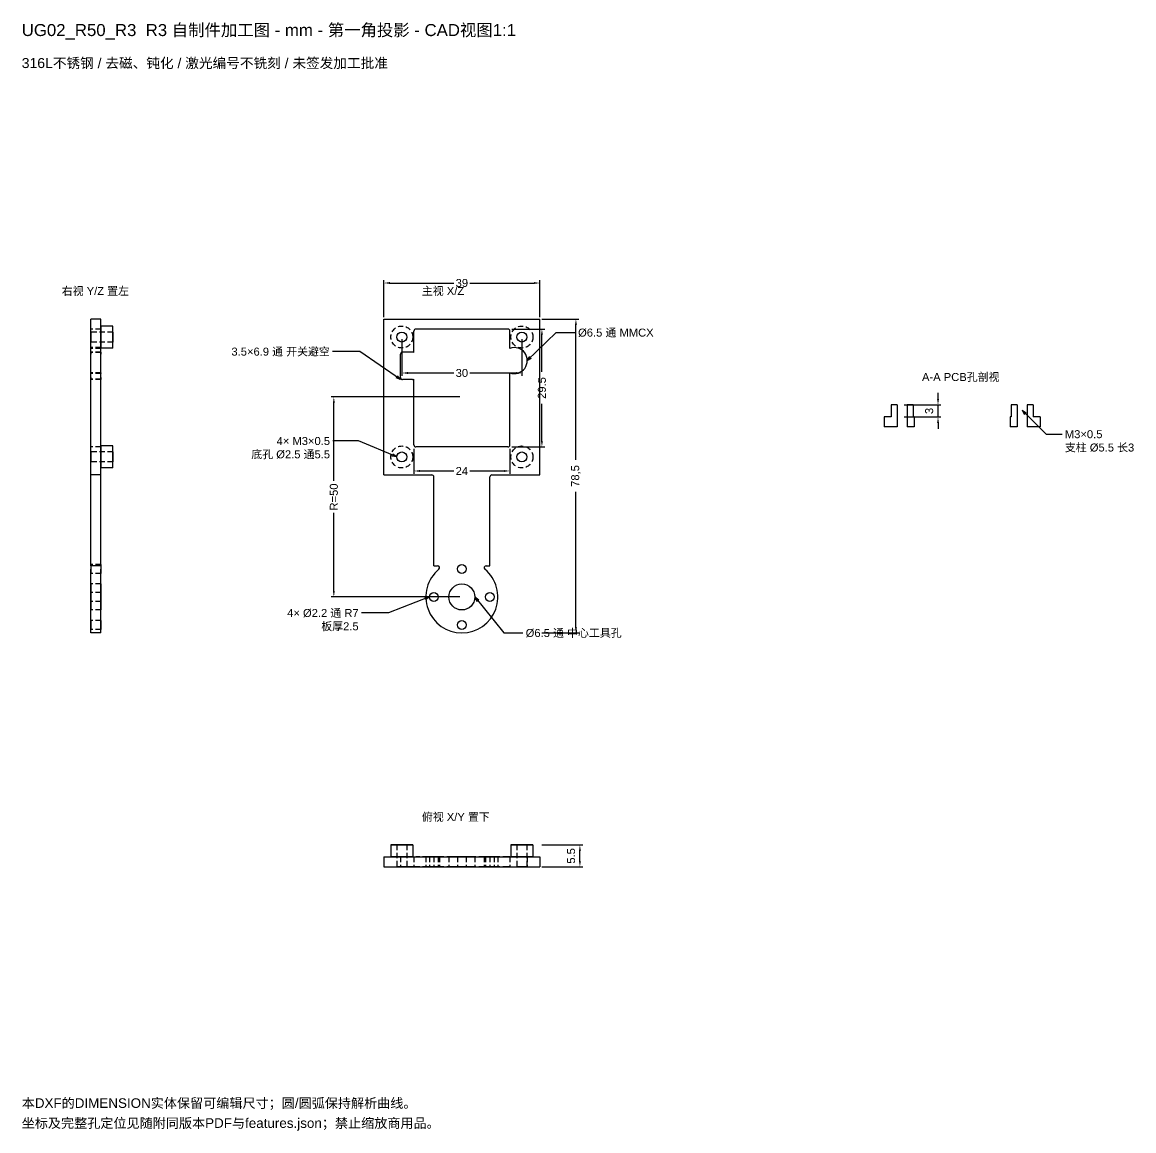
# Model space of a CAD drawing. Header units: millimetres. Extents: x 15 to 293, y 11 to 288.
import ezdxf

# ---------------------------------------------------------------- set-up
doc = ezdxf.new("R2010")
doc.units = ezdxf.units.MM
doc.linetypes.add('DASHED_SMALL', pattern=[2, 1.3, -0.7])
for name, color, linetype in [('ANNOTATIONS', 7, 'Continuous'), ('DIMENSIONS', 3, 'Continuous'), ('HIDDEN', 8, 'DASHED_SMALL'), ('VISIBLE', 7, 'Continuous')]:
    doc.layers.add(name, color=color, linetype=linetype)
doc.styles.add('ZZLAB_UNICODE', font='Arial Unicode.ttf')
doc.dimstyles.new('ZZLAB_MM', dxfattribs={"dimtxt": 2, "dimasz": 1.5, "dimexe": 0.7, "dimexo": 0.5, "dimgap": 0.5, "dimtad": 1, "dimdec": 5, "dimtxsty": 'ZZLAB_UNICODE', "dimcen": 2.5, "dimclrd": 3, "dimclre": 3, "dimclrt": 7, "dimazin": 3, "dimtfac": 1, "dimtmove": 0, "dimatfit": 3})

# ---------------------------------------------------------------- blocks, each defined once
blk = doc.blocks.new('_CLOSEDFILLED')
at = {"color": 0, "linetype": 'BYBLOCK'}
blk.add_solid([(-1, 0.16), (0, 0), (-1, -0.16)], dxfattribs=at)
blk = doc.blocks.new('*D1')
at = {"color": 3}
for p, q in [((105.5, 214.75), (105.5, 223.95)), ((107, 223.25), (123, 223.25)), ((127, 223.25), (143, 223.25)), ((144.5, 214.75), (144.5, 223.95))]:
    blk.add_line(p, q, dxfattribs=at)
at = {"layer": 'Defpoints'}
for p in [(105.5, 223.25), (105.5, 214.25), (144.5, 214.25)]:
    blk.add_point(p, dxfattribs=at)
at = {"layer": 'DIMENSIONS', "color": 3, "xscale": 1.5, "yscale": 1.5, "rotation": 180}
blk.add_blockref('_CLOSEDFILLED', (105.5, 223.25), dxfattribs=at)
at = {"layer": 'DIMENSIONS', "color": 3, "xscale": 1.5, "yscale": 1.5}
blk.add_blockref('_CLOSEDFILLED', (144.5, 223.25), dxfattribs=at)
at = {"layer": 'DIMENSIONS', "color": 7, "insert": (125, 223.25), "char_height": 2, "attachment_point": 5, "style": 'ZZLAB_UNICODE'}
blk.add_mtext('39', dxfattribs=at)
blk = doc.blocks.new('*D2')
at = {"color": 3}
for p, q in [((145, 214.25), (154.2, 214.25)), ((153.5, 179), (153.5, 212.75)), ((153.5, 137.25), (153.5, 171)), ((145, 135.75), (154.2, 135.75))]:
    blk.add_line(p, q, dxfattribs=at)
at = {"layer": 'Defpoints'}
for p in [(144.5, 214.25), (144.5, 135.75), (153.5, 135.75)]:
    blk.add_point(p, dxfattribs=at)
at = {"layer": 'DIMENSIONS', "color": 3, "xscale": 1.5, "yscale": 1.5}
for p, rotation in [((153.5, 214.25), 90), ((153.5, 135.75), 270)]:
    blk.add_blockref('_CLOSEDFILLED', p, dxfattribs=dict(at, rotation=rotation))
at = {"layer": 'DIMENSIONS', "color": 7, "insert": (153.5, 175), "char_height": 2, "attachment_point": 5, "rotation": 90, "style": 'ZZLAB_UNICODE'}
blk.add_mtext('78,5', dxfattribs=at)
blk = doc.blocks.new('*D3')
at = {"color": 3}
for p, q in [((110, 209.25), (110, 200.05)), ((140, 209.25), (140, 200.05)), ((111.5, 200.75), (123, 200.75)), ((127, 200.75), (138.5, 200.75))]:
    blk.add_line(p, q, dxfattribs=at)
at = {"layer": 'Defpoints'}
for p in [(110, 209.75), (140, 209.75), (110, 200.75)]:
    blk.add_point(p, dxfattribs=at)
at = {"layer": 'DIMENSIONS', "color": 3, "xscale": 1.5, "yscale": 1.5, "rotation": 180}
blk.add_blockref('_CLOSEDFILLED', (110, 200.75), dxfattribs=at)
at = {"layer": 'DIMENSIONS', "color": 3, "xscale": 1.5, "yscale": 1.5}
blk.add_blockref('_CLOSEDFILLED', (140, 200.75), dxfattribs=at)
at = {"layer": 'DIMENSIONS', "color": 7, "insert": (125, 200.75), "char_height": 2, "attachment_point": 5, "style": 'ZZLAB_UNICODE'}
blk.add_mtext('30', dxfattribs=at)
blk = doc.blocks.new('*D4')
at = {"color": 3}
for p, q in [((124.5, 194.75), (92.3, 194.75)), ((93, 173.75), (93, 193.25)), ((93, 146.25), (93, 165.75)), ((124.5, 144.75), (92.3, 144.75))]:
    blk.add_line(p, q, dxfattribs=at)
at = {"layer": 'Defpoints'}
for p in [(125, 194.75), (93, 144.75), (125, 144.75)]:
    blk.add_point(p, dxfattribs=at)
at = {"layer": 'DIMENSIONS', "color": 3, "xscale": 1.5, "yscale": 1.5}
for p, rotation in [((93, 194.75), 90), ((93, 144.75), 270)]:
    blk.add_blockref('_CLOSEDFILLED', p, dxfattribs=dict(at, rotation=rotation))
at = {"layer": 'DIMENSIONS', "color": 7, "insert": (93, 169.75), "char_height": 2, "attachment_point": 5, "rotation": 90, "style": 'ZZLAB_UNICODE'}
blk.add_mtext('R=50', dxfattribs=at)
blk = doc.blocks.new('*D6')
at = {"color": 3}
for p, q in [((113, 181.75), (113, 175.55)), ((137, 181.75), (137, 175.55)), ((114.5, 176.25), (123, 176.25)), ((127, 176.25), (135.5, 176.25))]:
    blk.add_line(p, q, dxfattribs=at)
at = {"layer": 'Defpoints'}
for p in [(113, 182.25), (137, 182.25), (113, 176.25)]:
    blk.add_point(p, dxfattribs=at)
at = {"layer": 'DIMENSIONS', "color": 3, "xscale": 1.5, "yscale": 1.5, "rotation": 180}
blk.add_blockref('_CLOSEDFILLED', (113, 176.25), dxfattribs=at)
at = {"layer": 'DIMENSIONS', "color": 3, "xscale": 1.5, "yscale": 1.5}
blk.add_blockref('_CLOSEDFILLED', (137, 176.25), dxfattribs=at)
at = {"layer": 'DIMENSIONS', "color": 7, "insert": (125, 176.25), "char_height": 2, "attachment_point": 5, "style": 'ZZLAB_UNICODE'}
blk.add_mtext('24', dxfattribs=at)
blk = doc.blocks.new('*D7')
at = {"color": 3}
for p, q in [((137.5, 211.75), (145.7, 211.75)), ((145, 201), (145, 210.25)), ((145, 183.75), (145, 193)), ((137.5, 182.25), (145.7, 182.25))]:
    blk.add_line(p, q, dxfattribs=at)
at = {"layer": 'Defpoints'}
for p in [(137, 211.75), (137, 182.25), (145, 182.25)]:
    blk.add_point(p, dxfattribs=at)
at = {"layer": 'DIMENSIONS', "color": 3, "xscale": 1.5, "yscale": 1.5}
for p, rotation in [((145, 211.75), 90), ((145, 182.25), 270)]:
    blk.add_blockref('_CLOSEDFILLED', p, dxfattribs=dict(at, rotation=rotation))
at = {"layer": 'DIMENSIONS', "color": 7, "insert": (145, 197), "char_height": 2, "attachment_point": 5, "rotation": 90, "style": 'ZZLAB_UNICODE'}
blk.add_mtext('29.5', dxfattribs=at)
blk = doc.blocks.new('*D8')
at = {"color": 3}
for p, q in [((244, 194.25), (244, 195.75)), ((235.5, 192.75), (244.7, 192.75)), ((244, 189.75), (244, 192.75)), ((235.5, 189.75), (244.7, 189.75)), ((244, 188.25), (244, 186.75))]:
    blk.add_line(p, q, dxfattribs=at)
at = {"layer": 'Defpoints'}
for p in [(235, 192.75), (235, 189.75), (244, 189.75)]:
    blk.add_point(p, dxfattribs=at)
at = {"layer": 'DIMENSIONS', "color": 3, "xscale": 1.5, "yscale": 1.5}
for p, rotation in [((244, 192.75), 270), ((244, 189.75), 90)]:
    blk.add_blockref('_CLOSEDFILLED', p, dxfattribs=dict(at, rotation=rotation))
at = {"layer": 'DIMENSIONS', "color": 7, "insert": (241.8, 191.25), "char_height": 2, "attachment_point": 5, "rotation": 90, "style": 'ZZLAB_UNICODE'}
blk.add_mtext('3', dxfattribs=at)

msp = doc.modelspace()

# ---------------------------------------------------------------- linework, layer by layer
at = {"layer": 'ANNOTATIONS'}
for p, q in [((141.35, 203.848507), (142.00127, 204.9001)), ((141.35, 203.848507), (142.419517, 204.469903)), ((109.7, 199.098507), (108.880337, 200.024872)), ((109.7, 199.098507), (108.540831, 199.530164)), ((265, 191.45), (266.06066, 190.813604)), ((265, 191.45), (265.636396, 190.38934)), ((108.75, 179.748507), (107.526923, 179.933122)), ((108.75, 179.748507), (107.757692, 180.486969)), ((116.9, 144.748507), (115.673306, 144.589694)), ((116.9, 144.748507), (115.892358, 144.03111)), ((128.25, 144.748507), (129.233895, 143.998873)), ((128.25, 144.748507), (128.765373, 143.624056))]:
    msp.add_line(p, q, dxfattribs=at)
for points in [[(141.35, 203.848507), (148.55, 210.848507), (153.35, 210.848507)], [(109.7, 199.098507), (99.5, 206.098507), (92.7, 206.098507)], [(265, 191.45), (271, 185.45), (275, 185.45)], [(108.75, 179.748507), (99.15, 183.748507), (92.75, 183.748507)], [(116.9, 144.748507), (106.7, 140.748507), (99.9, 140.748507)], [(128.25, 144.748507), (135.45, 135.748507), (140.25, 135.748507)]]:
    msp.add_lwpolyline(points, dxfattribs=at)
at = {"layer": 'HIDDEN'}
for p, q in [((34.75, 211.75), (32.25, 211.75)), ((32.25, 206.908186), (32.25, 211.25)), ((32.25, 205.9), (32.25, 211.25)), ((34.75, 206.908186), (34.75, 211.25)), ((34.75, 205.9), (34.75, 211.25)), ((37.75, 211), (32.25, 211)), ((37.75, 208.5), (32.25, 208.5)), ((34.75, 207.1), (32.25, 207.1)), ((34.75, 206.908186), (32.25, 206.908186)), ((34.75, 206), (32.25, 206)), ((34.75, 205.9), (32.25, 205.9)), ((32.25, 199.6), (32.25, 205.5)), ((34.75, 199.6), (34.75, 205.5)), ((34.75, 200.791814), (32.25, 200.791814)), ((32.25, 182.75), (32.25, 200.791814)), ((34.75, 200.6), (32.25, 200.6)), ((34.75, 182.75), (34.75, 200.791814)), ((34.75, 199.2), (32.25, 199.2)), ((32.25, 182.75), (32.25, 199.2)), ((34.75, 199.1), (32.25, 199.1)), ((34.75, 182.75), (34.75, 199.2)), ((34.75, 182.25), (32.25, 182.25)), ((37.75, 181), (32.25, 181)), ((37.75, 178.5), (32.25, 178.5)), ((34.75, 152.85), (32.25, 152.85)), ((34.75, 150.65), (32.25, 150.65)), ((34.75, 148), (32.25, 148)), ((34.75, 145.85), (32.25, 145.85)), ((34.75, 143.65), (32.25, 143.65)), ((34.75, 141.5), (32.25, 141.5)), ((34.75, 138.85), (32.25, 138.85)), ((34.75, 136.65), (32.25, 136.65)), ((108.75, 82.75), (108.75, 77.25)), ((111.25, 82.75), (111.25, 77.25)), ((138.75, 82.75), (138.75, 77.25)), ((141.25, 82.75), (141.25, 77.25)), ((105.5, 79.75), (117.5, 79.75)), ((109.7, 79.75), (109.7, 77.25)), ((112.7, 79.75), (110.2, 79.75)), ((113, 79.75), (113, 77.25)), ((136.5, 79.75), (113.5, 79.75)), ((116, 79.75), (116, 77.25)), ((116.9, 79.75), (116.9, 77.25)), ((118, 79.75), (118.920526, 79.75)), ((118, 79.75), (118, 77.25)), ((119.1, 79.75), (119.1, 77.25)), ((119.420526, 79.75), (119.420526, 77.25)), ((121.75, 79.75), (121.75, 77.25)), ((123.9, 79.75), (123.9, 77.25)), ((126.1, 79.75), (126.1, 77.25)), ((128.25, 79.75), (128.25, 77.25)), ((130.579474, 79.75), (130.579474, 77.25)), ((130.9, 79.75), (130.9, 77.25)), ((131.079474, 79.75), (132, 79.75)), ((132, 79.75), (132, 77.25)), ((132.5, 79.75), (144.5, 79.75)), ((133.1, 79.75), (133.1, 77.25)), ((134, 79.75), (134, 77.25)), ((137, 79.75), (137, 77.25)), ((141.35, 79.75), (141.35, 77.25)), ((105.5, 77.25), (117.5, 77.25)), ((112.7, 77.25), (110.2, 77.25)), ((136.5, 77.25), (113.5, 77.25)), ((118, 77.25), (118.920526, 77.25)), ((131.079474, 77.25), (132, 77.25)), ((132.5, 77.25), (144.5, 77.25))]:
    msp.add_line(p, q, dxfattribs=at)
for points in [[(32.25, 211.25), (32.25, 211.305982), (32.25, 211.36126), (32.25, 211.41514), (32.25, 211.466942), (32.25, 211.516016), (32.25, 211.561745), (32.25, 211.603553), (32.25, 211.640916), (32.25, 211.673362), (32.25, 211.700484), (32.25, 211.721942), (32.25, 211.737464), (32.25, 211.746856), (32.25, 211.75)], [(34.75, 212.5), (34.75, 212.431052), (34.75, 212.227664), (34.75, 211.900037), (34.75, 211.464597), (34.75, 210.94318), (34.75, 210.361933), (34.75, 209.75), (34.75, 209.138067), (34.75, 208.55682), (34.75, 208.035403), (34.75, 207.599963), (34.75, 207.272336), (34.75, 207.068948), (34.75, 207)], [(34.75, 211.25), (34.75, 211.305982), (34.75, 211.36126), (34.75, 211.41514), (34.75, 211.466942), (34.75, 211.516016), (34.75, 211.561745), (34.75, 211.603553), (34.75, 211.640916), (34.75, 211.673362), (34.75, 211.700484), (34.75, 211.721942), (34.75, 211.737464), (34.75, 211.746856), (34.75, 211.75)], [(32.25, 211), (32.25, 210.96866), (32.25, 210.876211), (32.25, 210.727289), (32.25, 210.529362), (32.25, 210.292355), (32.25, 210.028151), (32.25, 209.75), (32.25, 209.471849), (32.25, 209.207645), (32.25, 208.970638), (32.25, 208.772711), (32.25, 208.623789), (32.25, 208.53134), (32.25, 208.5)], [(37.75, 211), (37.75, 210.96866), (37.75, 210.876211), (37.75, 210.727289), (37.75, 210.529362), (37.75, 210.292355), (37.75, 210.028151), (37.75, 209.75), (37.75, 209.471849), (37.75, 209.207645), (37.75, 208.970638), (37.75, 208.772711), (37.75, 208.623789), (37.75, 208.53134), (37.75, 208.5)], [(32.25, 200.6), (32.25, 200.681484), (32.25, 200.921851), (32.25, 201.309048), (32.25, 201.823658), (32.25, 202.439878), (32.25, 203.126807), (32.25, 203.85), (32.25, 204.573193), (32.25, 205.260122), (32.25, 205.876342), (32.25, 206.390952), (32.25, 206.778149), (32.25, 207.018516), (32.25, 207.1)], [(32.25, 207.1), (32.25, 207.099012), (32.25, 207.096047), (32.25, 207.091108), (32.25, 207.084198), (32.25, 207.075321), (32.25, 207.064482), (32.25, 207.051687), (32.25, 207.036946), (32.25, 207.020266), (32.25, 207.001657), (32.25, 206.981132), (32.25, 206.958703), (32.25, 206.934382), (32.25, 206.908186)], [(32.25, 205.9), (32.25, 205.913362), (32.25, 205.925851), (32.25, 205.93744), (32.25, 205.948105), (32.25, 205.957824), (32.25, 205.966576), (32.25, 205.974342), (32.25, 205.981106), (32.25, 205.986853), (32.25, 205.991573), (32.25, 205.995254), (32.25, 205.997889), (32.25, 205.999472), (32.25, 206)], [(32.25, 206), (32.25, 205.996856), (32.25, 205.987464), (32.25, 205.971942), (32.25, 205.950484), (32.25, 205.923362), (32.25, 205.890916), (32.25, 205.853553), (32.25, 205.811745), (32.25, 205.766016), (32.25, 205.716942), (32.25, 205.66514), (32.25, 205.61126), (32.25, 205.555982), (32.25, 205.5)], [(34.75, 200.6), (34.75, 200.681484), (34.75, 200.921851), (34.75, 201.309048), (34.75, 201.823658), (34.75, 202.439878), (34.75, 203.126807), (34.75, 203.85), (34.75, 204.573193), (34.75, 205.260122), (34.75, 205.876342), (34.75, 206.390952), (34.75, 206.778149), (34.75, 207.018516), (34.75, 207.1)], [(34.75, 207.1), (34.75, 207.099012), (34.75, 207.096047), (34.75, 207.091108), (34.75, 207.084198), (34.75, 207.075321), (34.75, 207.064482), (34.75, 207.051687), (34.75, 207.036946), (34.75, 207.020266), (34.75, 207.001657), (34.75, 206.981132), (34.75, 206.958703), (34.75, 206.934382), (34.75, 206.908186)], [(34.75, 206), (34.75, 205.996856), (34.75, 205.987464), (34.75, 205.971942), (34.75, 205.950484), (34.75, 205.923362), (34.75, 205.890916), (34.75, 205.853553), (34.75, 205.811745), (34.75, 205.766016), (34.75, 205.716942), (34.75, 205.66514), (34.75, 205.61126), (34.75, 205.555982), (34.75, 205.5)], [(34.75, 205.9), (34.75, 205.913362), (34.75, 205.925851), (34.75, 205.93744), (34.75, 205.948105), (34.75, 205.957824), (34.75, 205.966576), (34.75, 205.974342), (34.75, 205.981106), (34.75, 205.986853), (34.75, 205.991573), (34.75, 205.995254), (34.75, 205.997889), (34.75, 205.999472), (34.75, 206)], [(32.25, 200.791814), (32.25, 200.765618), (32.25, 200.741297), (32.25, 200.718868), (32.25, 200.698343), (32.25, 200.679734), (32.25, 200.663054), (32.25, 200.648313), (32.25, 200.635518), (32.25, 200.624679), (32.25, 200.615802), (32.25, 200.608892), (32.25, 200.603953), (32.25, 200.600988), (32.25, 200.6)], [(34.75, 200.791814), (34.75, 200.765618), (34.75, 200.741297), (34.75, 200.718868), (34.75, 200.698343), (34.75, 200.679734), (34.75, 200.663054), (34.75, 200.648313), (34.75, 200.635518), (34.75, 200.624679), (34.75, 200.615802), (34.75, 200.608892), (34.75, 200.603953), (34.75, 200.600988), (34.75, 200.6)], [(32.25, 199.6), (32.25, 199.544018), (32.25, 199.48874), (32.25, 199.43486), (32.25, 199.383058), (32.25, 199.333984), (32.25, 199.288255), (32.25, 199.246447), (32.25, 199.209084), (32.25, 199.176638), (32.25, 199.149516), (32.25, 199.128058), (32.25, 199.112536), (32.25, 199.103144), (32.25, 199.1)], [(32.25, 199.1), (32.25, 199.100528), (32.25, 199.102111), (32.25, 199.104746), (32.25, 199.108427), (32.25, 199.113147), (32.25, 199.118894), (32.25, 199.125658), (32.25, 199.133424), (32.25, 199.142176), (32.25, 199.151895), (32.25, 199.16256), (32.25, 199.174149), (32.25, 199.186638), (32.25, 199.2)], [(34.75, 199.6), (34.75, 199.544018), (34.75, 199.48874), (34.75, 199.43486), (34.75, 199.383058), (34.75, 199.333984), (34.75, 199.288255), (34.75, 199.246447), (34.75, 199.209084), (34.75, 199.176638), (34.75, 199.149516), (34.75, 199.128058), (34.75, 199.112536), (34.75, 199.103144), (34.75, 199.1)], [(34.75, 199.1), (34.75, 199.100528), (34.75, 199.102111), (34.75, 199.104746), (34.75, 199.108427), (34.75, 199.113147), (34.75, 199.118894), (34.75, 199.125658), (34.75, 199.133424), (34.75, 199.142176), (34.75, 199.151895), (34.75, 199.16256), (34.75, 199.174149), (34.75, 199.186638), (34.75, 199.2)], [(32.25, 182.25), (32.25, 182.253144), (32.25, 182.262536), (32.25, 182.278058), (32.25, 182.299516), (32.25, 182.326638), (32.25, 182.359084), (32.25, 182.396447), (32.25, 182.438255), (32.25, 182.483984), (32.25, 182.533058), (32.25, 182.58486), (32.25, 182.63874), (32.25, 182.694018), (32.25, 182.75)], [(32.25, 181), (32.25, 180.96866), (32.25, 180.876211), (32.25, 180.727289), (32.25, 180.529362), (32.25, 180.292355), (32.25, 180.028151), (32.25, 179.75), (32.25, 179.471849), (32.25, 179.207645), (32.25, 178.970638), (32.25, 178.772711), (32.25, 178.623789), (32.25, 178.53134), (32.25, 178.5)], [(34.75, 182.25), (34.75, 182.253144), (34.75, 182.262536), (34.75, 182.278058), (34.75, 182.299516), (34.75, 182.326638), (34.75, 182.359084), (34.75, 182.396447), (34.75, 182.438255), (34.75, 182.483984), (34.75, 182.533058), (34.75, 182.58486), (34.75, 182.63874), (34.75, 182.694018), (34.75, 182.75)], [(34.75, 182.5), (34.75, 182.431052), (34.75, 182.227664), (34.75, 181.900037), (34.75, 181.464597), (34.75, 180.94318), (34.75, 180.361933), (34.75, 179.75), (34.75, 179.138067), (34.75, 178.55682), (34.75, 178.035403), (34.75, 177.599963), (34.75, 177.272336), (34.75, 177.068948), (34.75, 177)], [(37.75, 181), (37.75, 180.96866), (37.75, 180.876211), (37.75, 180.727289), (37.75, 180.529362), (37.75, 180.292355), (37.75, 180.028151), (37.75, 179.75), (37.75, 179.471849), (37.75, 179.207645), (37.75, 178.970638), (37.75, 178.772711), (37.75, 178.623789), (37.75, 178.53134), (37.75, 178.5)], [(32.25, 152.85), (32.25, 152.822421), (32.25, 152.741066), (32.25, 152.610015), (32.25, 152.435839), (32.25, 152.227272), (32.25, 151.994773), (32.25, 151.75), (32.25, 151.505227), (32.25, 151.272728), (32.25, 151.064161), (32.25, 150.889985), (32.25, 150.758934), (32.25, 150.677579), (32.25, 150.65)], [(34.75, 152.85), (34.75, 152.822421), (34.75, 152.741066), (34.75, 152.610015), (34.75, 152.435839), (34.75, 152.227272), (34.75, 151.994773), (34.75, 151.75), (34.75, 151.505227), (34.75, 151.272728), (34.75, 151.064161), (34.75, 150.889985), (34.75, 150.758934), (34.75, 150.677579), (34.75, 150.65)], [(32.25, 148), (32.25, 147.918516), (32.25, 147.678149), (32.25, 147.290952), (32.25, 146.776342), (32.25, 146.160122), (32.25, 145.473193), (32.25, 144.75), (32.25, 144.026807), (32.25, 143.339878), (32.25, 142.723658), (32.25, 142.209048), (32.25, 141.821851), (32.25, 141.581484), (32.25, 141.5)], [(34.75, 148), (34.75, 147.918516), (34.75, 147.678149), (34.75, 147.290952), (34.75, 146.776342), (34.75, 146.160122), (34.75, 145.473193), (34.75, 144.75), (34.75, 144.026807), (34.75, 143.339878), (34.75, 142.723658), (34.75, 142.209048), (34.75, 141.821851), (34.75, 141.581484), (34.75, 141.5)], [(32.25, 145.85), (32.25, 145.822421), (32.25, 145.741066), (32.25, 145.610015), (32.25, 145.435839), (32.25, 145.227272), (32.25, 144.994773), (32.25, 144.75), (32.25, 144.505227), (32.25, 144.272728), (32.25, 144.064161), (32.25, 143.889985), (32.25, 143.758934), (32.25, 143.677579), (32.25, 143.65)], [(34.75, 145.85), (34.75, 145.822421), (34.75, 145.741066), (34.75, 145.610015), (34.75, 145.435839), (34.75, 145.227272), (34.75, 144.994773), (34.75, 144.75), (34.75, 144.505227), (34.75, 144.272728), (34.75, 144.064161), (34.75, 143.889985), (34.75, 143.758934), (34.75, 143.677579), (34.75, 143.65)], [(32.25, 138.85), (32.25, 138.822421), (32.25, 138.741066), (32.25, 138.610015), (32.25, 138.435839), (32.25, 138.227272), (32.25, 137.994773), (32.25, 137.75), (32.25, 137.505227), (32.25, 137.272728), (32.25, 137.064161), (32.25, 136.889985), (32.25, 136.758934), (32.25, 136.677579), (32.25, 136.65)], [(34.75, 138.85), (34.75, 138.822421), (34.75, 138.741066), (34.75, 138.610015), (34.75, 138.435839), (34.75, 138.227272), (34.75, 137.994773), (34.75, 137.75), (34.75, 137.505227), (34.75, 137.272728), (34.75, 137.064161), (34.75, 136.889985), (34.75, 136.758934), (34.75, 136.677579), (34.75, 136.65)], [(107.25, 82.75), (107.318948, 82.75), (107.522336, 82.75), (107.849963, 82.75), (108.285403, 82.75), (108.80682, 82.75), (109.388067, 82.75), (110, 82.75), (110.611933, 82.75), (111.19318, 82.75), (111.714597, 82.75), (112.150037, 82.75), (112.477664, 82.75), (112.681052, 82.75), (112.75, 82.75)], [(110, 82.75), (109.860044, 82.75), (109.721849, 82.75), (109.587151, 82.75), (109.457645, 82.75), (109.33496, 82.75), (109.220638, 82.75), (109.116117, 82.75), (109.022711, 82.75), (108.941595, 82.75), (108.873789, 82.75), (108.820146, 82.75), (108.78134, 82.75), (108.75786, 82.75), (108.75, 82.75)], [(108.75, 82.75), (108.78134, 82.75), (108.873789, 82.75), (109.022711, 82.75), (109.220638, 82.75), (109.457645, 82.75), (109.721849, 82.75), (110, 82.75), (110.278151, 82.75), (110.542355, 82.75), (110.779362, 82.75), (110.977289, 82.75), (111.126211, 82.75), (111.21866, 82.75), (111.25, 82.75)], [(111.25, 82.75), (111.24214, 82.75), (111.21866, 82.75), (111.179854, 82.75), (111.126211, 82.75), (111.058405, 82.75), (110.977289, 82.75), (110.883883, 82.75), (110.779362, 82.75), (110.66504, 82.75), (110.542355, 82.75), (110.412849, 82.75), (110.278151, 82.75), (110.139956, 82.75), (110, 82.75)], [(137.25, 82.75), (137.318948, 82.75), (137.522336, 82.75), (137.849963, 82.75), (138.285403, 82.75), (138.80682, 82.75), (139.388067, 82.75), (140, 82.75), (140.611933, 82.75), (141.19318, 82.75), (141.714597, 82.75), (142.150037, 82.75), (142.477664, 82.75), (142.681052, 82.75), (142.75, 82.75)], [(140, 82.75), (139.860044, 82.75), (139.721849, 82.75), (139.587151, 82.75), (139.457645, 82.75), (139.33496, 82.75), (139.220638, 82.75), (139.116117, 82.75), (139.022711, 82.75), (138.941595, 82.75), (138.873789, 82.75), (138.820146, 82.75), (138.78134, 82.75), (138.75786, 82.75), (138.75, 82.75)], [(138.75, 82.75), (138.78134, 82.75), (138.873789, 82.75), (139.022711, 82.75), (139.220638, 82.75), (139.457645, 82.75), (139.721849, 82.75), (140, 82.75), (140.278151, 82.75), (140.542355, 82.75), (140.779362, 82.75), (140.977289, 82.75), (141.126211, 82.75), (141.21866, 82.75), (141.25, 82.75)], [(141.25, 82.75), (141.24214, 82.75), (141.21866, 82.75), (141.179854, 82.75), (141.126211, 82.75), (141.058405, 82.75), (140.977289, 82.75), (140.883883, 82.75), (140.779362, 82.75), (140.66504, 82.75), (140.542355, 82.75), (140.412849, 82.75), (140.278151, 82.75), (140.139956, 82.75), (140, 82.75)], [(110, 79.75), (109.692098, 79.75), (109.388067, 79.75), (109.091733, 79.75), (108.80682, 79.75), (108.536912, 79.75), (108.285403, 79.75), (108.055456, 79.75), (107.849963, 79.75), (107.671508, 79.75), (107.522336, 79.75), (107.404321, 79.75), (107.318948, 79.75), (107.267291, 79.75), (107.25, 79.75)], [(107.25, 79.75), (107.318948, 79.75), (107.522336, 79.75), (107.849963, 79.75), (108.285403, 79.75), (108.80682, 79.75), (109.388067, 79.75), (110, 79.75), (110.611933, 79.75), (111.19318, 79.75), (111.714597, 79.75), (112.150037, 79.75), (112.477664, 79.75), (112.681052, 79.75), (112.75, 79.75)], [(109.7, 79.75), (109.703144, 79.75), (109.712536, 79.75), (109.728058, 79.75), (109.749516, 79.75), (109.776638, 79.75), (109.809084, 79.75), (109.846447, 79.75), (109.888255, 79.75), (109.933984, 79.75), (109.983058, 79.75), (110.03486, 79.75), (110.08874, 79.75), (110.144018, 79.75), (110.2, 79.75)], [(112.75, 79.75), (112.732709, 79.75), (112.681052, 79.75), (112.595679, 79.75), (112.477664, 79.75), (112.328492, 79.75), (112.150037, 79.75), (111.944544, 79.75), (111.714597, 79.75), (111.463088, 79.75), (111.19318, 79.75), (110.908267, 79.75), (110.611933, 79.75), (110.307902, 79.75), (110, 79.75)], [(112.7, 79.75), (112.722974, 79.75), (112.7459, 79.75), (112.768728, 79.75), (112.791412, 79.75), (112.813902, 79.75), (112.836152, 79.75), (112.858114, 79.75), (112.879742, 79.75), (112.90099, 79.75), (112.921814, 79.75), (112.94217, 79.75), (112.962014, 79.75), (112.981304, 79.75), (113, 79.75)], [(113, 79.75), (113.003144, 79.75), (113.012536, 79.75), (113.028058, 79.75), (113.049516, 79.75), (113.076638, 79.75), (113.109084, 79.75), (113.146447, 79.75), (113.188255, 79.75), (113.233984, 79.75), (113.283058, 79.75), (113.33486, 79.75), (113.38874, 79.75), (113.444018, 79.75), (113.5, 79.75)], [(119.240499, 79.75), (118.819148, 79.75), (118.42201, 79.75), (118.050638, 79.75), (117.706489, 79.75), (117.39091, 79.75), (117.105138, 79.75), (116.850291, 79.75), (116.627369, 79.75), (116.437243, 79.75), (116.280661, 79.75), (116.158233, 79.75), (116.070441, 79.75), (116.017627, 79.75), (116, 79.75)], [(116, 79.75), (116.225649, 79.75), (116.89128, 79.75), (117.963517, 79.75), (119.388592, 79.75), (121.095046, 79.75), (122.997312, 79.75), (125, 79.75), (127.002688, 79.75), (128.904954, 79.75), (130.611408, 79.75), (132.036483, 79.75), (133.10872, 79.75), (133.774351, 79.75), (134, 79.75)], [(118, 79.75), (117.876839, 79.75), (117.755227, 79.75), (117.636693, 79.75), (117.522728, 79.75), (117.414765, 79.75), (117.314161, 79.75), (117.222183, 79.75), (117.139985, 79.75), (117.068603, 79.75), (117.008934, 79.75), (116.961728, 79.75), (116.927579, 79.75), (116.906917, 79.75), (116.9, 79.75)], [(116.9, 79.75), (116.927579, 79.75), (117.008934, 79.75), (117.139985, 79.75), (117.314161, 79.75), (117.522728, 79.75), (117.755227, 79.75), (118, 79.75), (118.244773, 79.75), (118.477272, 79.75), (118.685839, 79.75), (118.860015, 79.75), (118.991066, 79.75), (119.072421, 79.75), (119.1, 79.75)], [(118, 79.75), (117.996856, 79.75), (117.987464, 79.75), (117.971942, 79.75), (117.950484, 79.75), (117.923362, 79.75), (117.890916, 79.75), (117.853553, 79.75), (117.811745, 79.75), (117.766016, 79.75), (117.716942, 79.75), (117.66514, 79.75), (117.61126, 79.75), (117.555982, 79.75), (117.5, 79.75)], [(119.1, 79.75), (119.093083, 79.75), (119.072421, 79.75), (119.038272, 79.75), (118.991066, 79.75), (118.931397, 79.75), (118.860015, 79.75), (118.777817, 79.75), (118.685839, 79.75), (118.585235, 79.75), (118.477272, 79.75), (118.363307, 79.75), (118.244773, 79.75), (118.123161, 79.75), (118, 79.75)], [(118.920526, 79.75), (118.976509, 79.75), (119.031787, 79.75), (119.085666, 79.75), (119.137468, 79.75), (119.186542, 79.75), (119.232271, 79.75), (119.27408, 79.75), (119.311442, 79.75), (119.343888, 79.75), (119.371011, 79.75), (119.392468, 79.75), (119.40799, 79.75), (119.417382, 79.75), (119.420526, 79.75)], [(119.420526, 79.75), (119.419547, 79.75), (119.416613, 79.75), (119.411736, 79.75), (119.404934, 79.75), (119.396235, 79.75), (119.385673, 79.75), (119.373288, 79.75), (119.35913, 79.75), (119.343254, 79.75), (119.325721, 79.75), (119.306602, 79.75), (119.28597, 79.75), (119.263907, 79.75), (119.240499, 79.75)], [(125, 79.75), (124.636115, 79.75), (124.276807, 79.75), (123.926593, 79.75), (123.589878, 79.75), (123.270896, 79.75), (122.973658, 79.75), (122.701903, 79.75), (122.459048, 79.75), (122.248146, 79.75), (122.071851, 79.75), (121.932379, 79.75), (121.831484, 79.75), (121.770435, 79.75), (121.75, 79.75)], [(121.75, 79.75), (121.831484, 79.75), (122.071851, 79.75), (122.459048, 79.75), (122.973658, 79.75), (123.589878, 79.75), (124.276807, 79.75), (125, 79.75), (125.723193, 79.75), (126.410122, 79.75), (127.026342, 79.75), (127.540952, 79.75), (127.928149, 79.75), (128.168516, 79.75), (128.25, 79.75)], [(125, 79.75), (124.876839, 79.75), (124.755227, 79.75), (124.636693, 79.75), (124.522728, 79.75), (124.414765, 79.75), (124.314161, 79.75), (124.222183, 79.75), (124.139985, 79.75), (124.068603, 79.75), (124.008934, 79.75), (123.961728, 79.75), (123.927579, 79.75), (123.906917, 79.75), (123.9, 79.75)], [(123.9, 79.75), (123.927579, 79.75), (124.008934, 79.75), (124.139985, 79.75), (124.314161, 79.75), (124.522728, 79.75), (124.755227, 79.75), (125, 79.75), (125.244773, 79.75), (125.477272, 79.75), (125.685839, 79.75), (125.860015, 79.75), (125.991066, 79.75), (126.072421, 79.75), (126.1, 79.75)], [(126.1, 79.75), (126.093083, 79.75), (126.072421, 79.75), (126.038272, 79.75), (125.991066, 79.75), (125.931397, 79.75), (125.860015, 79.75), (125.777817, 79.75), (125.685839, 79.75), (125.585235, 79.75), (125.477272, 79.75), (125.363307, 79.75), (125.244773, 79.75), (125.123161, 79.75), (125, 79.75)], [(128.25, 79.75), (128.229565, 79.75), (128.168516, 79.75), (128.067621, 79.75), (127.928149, 79.75), (127.751854, 79.75), (127.540952, 79.75), (127.298097, 79.75), (127.026342, 79.75), (126.729104, 79.75), (126.410122, 79.75), (126.073407, 79.75), (125.723193, 79.75), (125.363885, 79.75), (125, 79.75)], [(131.079474, 79.75), (131.023491, 79.75), (130.968213, 79.75), (130.914334, 79.75), (130.862532, 79.75), (130.813458, 79.75), (130.767729, 79.75), (130.72592, 79.75), (130.688558, 79.75), (130.656112, 79.75), (130.628989, 79.75), (130.607532, 79.75), (130.59201, 79.75), (130.582618, 79.75), (130.579474, 79.75)], [(130.579474, 79.75), (130.580453, 79.75), (130.583387, 79.75), (130.588264, 79.75), (130.595066, 79.75), (130.603765, 79.75), (130.614327, 79.75), (130.626712, 79.75), (130.64087, 79.75), (130.656746, 79.75), (130.674279, 79.75), (130.693398, 79.75), (130.71403, 79.75), (130.736093, 79.75), (130.759501, 79.75)], [(134, 79.75), (133.982373, 79.75), (133.929559, 79.75), (133.841767, 79.75), (133.719339, 79.75), (133.562757, 79.75), (133.372631, 79.75), (133.149709, 79.75), (132.894862, 79.75), (132.60909, 79.75), (132.293511, 79.75), (131.949362, 79.75), (131.57799, 79.75), (131.180852, 79.75), (130.759501, 79.75)], [(132, 79.75), (131.876839, 79.75), (131.755227, 79.75), (131.636693, 79.75), (131.522728, 79.75), (131.414765, 79.75), (131.314161, 79.75), (131.222183, 79.75), (131.139985, 79.75), (131.068603, 79.75), (131.008934, 79.75), (130.961728, 79.75), (130.927579, 79.75), (130.906917, 79.75), (130.9, 79.75)], [(130.9, 79.75), (130.927579, 79.75), (131.008934, 79.75), (131.139985, 79.75), (131.314161, 79.75), (131.522728, 79.75), (131.755227, 79.75), (132, 79.75), (132.244773, 79.75), (132.477272, 79.75), (132.685839, 79.75), (132.860015, 79.75), (132.991066, 79.75), (133.072421, 79.75), (133.1, 79.75)], [(132, 79.75), (132.003144, 79.75), (132.012536, 79.75), (132.028058, 79.75), (132.049516, 79.75), (132.076638, 79.75), (132.109084, 79.75), (132.146447, 79.75), (132.188255, 79.75), (132.233984, 79.75), (132.283058, 79.75), (132.33486, 79.75), (132.38874, 79.75), (132.444018, 79.75), (132.5, 79.75)], [(133.1, 79.75), (133.093083, 79.75), (133.072421, 79.75), (133.038272, 79.75), (132.991066, 79.75), (132.931397, 79.75), (132.860015, 79.75), (132.777817, 79.75), (132.685839, 79.75), (132.585235, 79.75), (132.477272, 79.75), (132.363307, 79.75), (132.244773, 79.75), (132.123161, 79.75), (132, 79.75)], [(137, 79.75), (136.996856, 79.75), (136.987464, 79.75), (136.971942, 79.75), (136.950484, 79.75), (136.923362, 79.75), (136.890916, 79.75), (136.853553, 79.75), (136.811745, 79.75), (136.766016, 79.75), (136.716942, 79.75), (136.66514, 79.75), (136.61126, 79.75), (136.555982, 79.75), (136.5, 79.75)], [(137, 79.75), (137.427532, 79.75), (137.867641, 79.75), (138.312096, 79.75), (138.752584, 79.75), (139.180867, 79.75), (139.588935, 79.75), (139.969158, 79.75), (140.314422, 79.75), (140.618273, 79.75), (140.875026, 79.75), (141.07988, 79.75), (141.229004, 79.75), (141.319609, 79.75), (141.35, 79.75)], [(140, 79.75), (139.692098, 79.75), (139.388067, 79.75), (139.091733, 79.75), (138.80682, 79.75), (138.536912, 79.75), (138.285403, 79.75), (138.055456, 79.75), (137.849963, 79.75), (137.671508, 79.75), (137.522336, 79.75), (137.404321, 79.75), (137.318948, 79.75), (137.267291, 79.75), (137.25, 79.75)], [(137.25, 79.75), (137.318948, 79.75), (137.522336, 79.75), (137.849963, 79.75), (138.285403, 79.75), (138.80682, 79.75), (139.388067, 79.75), (140, 79.75), (140.611933, 79.75), (141.19318, 79.75), (141.714597, 79.75), (142.150037, 79.75), (142.477664, 79.75), (142.681052, 79.75), (142.75, 79.75)], [(142.75, 79.75), (142.732709, 79.75), (142.681052, 79.75), (142.595679, 79.75), (142.477664, 79.75), (142.328492, 79.75), (142.150037, 79.75), (141.944544, 79.75), (141.714597, 79.75), (141.463088, 79.75), (141.19318, 79.75), (140.908267, 79.75), (140.611933, 79.75), (140.307902, 79.75), (140, 79.75)], [(110, 77.25), (109.860044, 77.25), (109.721849, 77.25), (109.587151, 77.25), (109.457645, 77.25), (109.33496, 77.25), (109.220638, 77.25), (109.116117, 77.25), (109.022711, 77.25), (108.941595, 77.25), (108.873789, 77.25), (108.820146, 77.25), (108.78134, 77.25), (108.75786, 77.25), (108.75, 77.25)], [(108.75, 77.25), (108.78134, 77.25), (108.873789, 77.25), (109.022711, 77.25), (109.220638, 77.25), (109.457645, 77.25), (109.721849, 77.25), (110, 77.25), (110.278151, 77.25), (110.542355, 77.25), (110.779362, 77.25), (110.977289, 77.25), (111.126211, 77.25), (111.21866, 77.25), (111.25, 77.25)], [(110.2, 77.25), (110.144018, 77.25), (110.08874, 77.25), (110.03486, 77.25), (109.983058, 77.25), (109.933984, 77.25), (109.888255, 77.25), (109.846447, 77.25), (109.809084, 77.25), (109.776638, 77.25), (109.749516, 77.25), (109.728058, 77.25), (109.712536, 77.25), (109.703144, 77.25), (109.7, 77.25)], [(111.25, 77.25), (111.24214, 77.25), (111.21866, 77.25), (111.179854, 77.25), (111.126211, 77.25), (111.058405, 77.25), (110.977289, 77.25), (110.883883, 77.25), (110.779362, 77.25), (110.66504, 77.25), (110.542355, 77.25), (110.412849, 77.25), (110.278151, 77.25), (110.139956, 77.25), (110, 77.25)], [(113, 77.25), (112.981304, 77.25), (112.962014, 77.25), (112.94217, 77.25), (112.921814, 77.25), (112.90099, 77.25), (112.879742, 77.25), (112.858114, 77.25), (112.836152, 77.25), (112.813902, 77.25), (112.791412, 77.25), (112.768728, 77.25), (112.7459, 77.25), (112.722974, 77.25), (112.7, 77.25)], [(113.5, 77.25), (113.444018, 77.25), (113.38874, 77.25), (113.33486, 77.25), (113.283058, 77.25), (113.233984, 77.25), (113.188255, 77.25), (113.146447, 77.25), (113.109084, 77.25), (113.076638, 77.25), (113.049516, 77.25), (113.028058, 77.25), (113.012536, 77.25), (113.003144, 77.25), (113, 77.25)], [(119.240499, 77.25), (118.819148, 77.25), (118.42201, 77.25), (118.050638, 77.25), (117.706489, 77.25), (117.39091, 77.25), (117.105138, 77.25), (116.850291, 77.25), (116.627369, 77.25), (116.437243, 77.25), (116.280661, 77.25), (116.158233, 77.25), (116.070441, 77.25), (116.017627, 77.25), (116, 77.25)], [(116, 77.25), (116.225649, 77.25), (116.89128, 77.25), (117.963517, 77.25), (119.388592, 77.25), (121.095046, 77.25), (122.997312, 77.25), (125, 77.25), (127.002688, 77.25), (128.904954, 77.25), (130.611408, 77.25), (132.036483, 77.25), (133.10872, 77.25), (133.774351, 77.25), (134, 77.25)], [(118, 77.25), (117.876839, 77.25), (117.755227, 77.25), (117.636693, 77.25), (117.522728, 77.25), (117.414765, 77.25), (117.314161, 77.25), (117.222183, 77.25), (117.139985, 77.25), (117.068603, 77.25), (117.008934, 77.25), (116.961728, 77.25), (116.927579, 77.25), (116.906917, 77.25), (116.9, 77.25)], [(116.9, 77.25), (116.927579, 77.25), (117.008934, 77.25), (117.139985, 77.25), (117.314161, 77.25), (117.522728, 77.25), (117.755227, 77.25), (118, 77.25), (118.244773, 77.25), (118.477272, 77.25), (118.685839, 77.25), (118.860015, 77.25), (118.991066, 77.25), (119.072421, 77.25), (119.1, 77.25)], [(118, 77.25), (117.996856, 77.25), (117.987464, 77.25), (117.971942, 77.25), (117.950484, 77.25), (117.923362, 77.25), (117.890916, 77.25), (117.853553, 77.25), (117.811745, 77.25), (117.766016, 77.25), (117.716942, 77.25), (117.66514, 77.25), (117.61126, 77.25), (117.555982, 77.25), (117.5, 77.25)], [(119.1, 77.25), (119.093083, 77.25), (119.072421, 77.25), (119.038272, 77.25), (118.991066, 77.25), (118.931397, 77.25), (118.860015, 77.25), (118.777817, 77.25), (118.685839, 77.25), (118.585235, 77.25), (118.477272, 77.25), (118.363307, 77.25), (118.244773, 77.25), (118.123161, 77.25), (118, 77.25)], [(118.920526, 77.25), (118.976509, 77.25), (119.031787, 77.25), (119.085666, 77.25), (119.137468, 77.25), (119.186542, 77.25), (119.232271, 77.25), (119.27408, 77.25), (119.311442, 77.25), (119.343888, 77.25), (119.371011, 77.25), (119.392468, 77.25), (119.40799, 77.25), (119.417382, 77.25), (119.420526, 77.25)], [(119.420526, 77.25), (119.419547, 77.25), (119.416613, 77.25), (119.411736, 77.25), (119.404934, 77.25), (119.396235, 77.25), (119.385673, 77.25), (119.373288, 77.25), (119.35913, 77.25), (119.343254, 77.25), (119.325721, 77.25), (119.306602, 77.25), (119.28597, 77.25), (119.263907, 77.25), (119.240499, 77.25)], [(125, 77.25), (124.636115, 77.25), (124.276807, 77.25), (123.926593, 77.25), (123.589878, 77.25), (123.270896, 77.25), (122.973658, 77.25), (122.701903, 77.25), (122.459048, 77.25), (122.248146, 77.25), (122.071851, 77.25), (121.932379, 77.25), (121.831484, 77.25), (121.770435, 77.25), (121.75, 77.25)], [(121.75, 77.25), (121.831484, 77.25), (122.071851, 77.25), (122.459048, 77.25), (122.973658, 77.25), (123.589878, 77.25), (124.276807, 77.25), (125, 77.25), (125.723193, 77.25), (126.410122, 77.25), (127.026342, 77.25), (127.540952, 77.25), (127.928149, 77.25), (128.168516, 77.25), (128.25, 77.25)], [(125, 77.25), (124.876839, 77.25), (124.755227, 77.25), (124.636693, 77.25), (124.522728, 77.25), (124.414765, 77.25), (124.314161, 77.25), (124.222183, 77.25), (124.139985, 77.25), (124.068603, 77.25), (124.008934, 77.25), (123.961728, 77.25), (123.927579, 77.25), (123.906917, 77.25), (123.9, 77.25)], [(123.9, 77.25), (123.927579, 77.25), (124.008934, 77.25), (124.139985, 77.25), (124.314161, 77.25), (124.522728, 77.25), (124.755227, 77.25), (125, 77.25), (125.244773, 77.25), (125.477272, 77.25), (125.685839, 77.25), (125.860015, 77.25), (125.991066, 77.25), (126.072421, 77.25), (126.1, 77.25)], [(126.1, 77.25), (126.093083, 77.25), (126.072421, 77.25), (126.038272, 77.25), (125.991066, 77.25), (125.931397, 77.25), (125.860015, 77.25), (125.777817, 77.25), (125.685839, 77.25), (125.585235, 77.25), (125.477272, 77.25), (125.363307, 77.25), (125.244773, 77.25), (125.123161, 77.25), (125, 77.25)], [(128.25, 77.25), (128.229565, 77.25), (128.168516, 77.25), (128.067621, 77.25), (127.928149, 77.25), (127.751854, 77.25), (127.540952, 77.25), (127.298097, 77.25), (127.026342, 77.25), (126.729104, 77.25), (126.410122, 77.25), (126.073407, 77.25), (125.723193, 77.25), (125.363885, 77.25), (125, 77.25)], [(131.079474, 77.25), (131.023491, 77.25), (130.968213, 77.25), (130.914334, 77.25), (130.862532, 77.25), (130.813458, 77.25), (130.767729, 77.25), (130.72592, 77.25), (130.688558, 77.25), (130.656112, 77.25), (130.628989, 77.25), (130.607532, 77.25), (130.59201, 77.25), (130.582618, 77.25), (130.579474, 77.25)], [(130.579474, 77.25), (130.580453, 77.25), (130.583387, 77.25), (130.588264, 77.25), (130.595066, 77.25), (130.603765, 77.25), (130.614327, 77.25), (130.626712, 77.25), (130.64087, 77.25), (130.656746, 77.25), (130.674279, 77.25), (130.693398, 77.25), (130.71403, 77.25), (130.736093, 77.25), (130.759501, 77.25)], [(134, 77.25), (133.982373, 77.25), (133.929559, 77.25), (133.841767, 77.25), (133.719339, 77.25), (133.562757, 77.25), (133.372631, 77.25), (133.149709, 77.25), (132.894862, 77.25), (132.60909, 77.25), (132.293511, 77.25), (131.949362, 77.25), (131.57799, 77.25), (131.180852, 77.25), (130.759501, 77.25)], [(132, 77.25), (131.876839, 77.25), (131.755227, 77.25), (131.636693, 77.25), (131.522728, 77.25), (131.414765, 77.25), (131.314161, 77.25), (131.222183, 77.25), (131.139985, 77.25), (131.068603, 77.25), (131.008934, 77.25), (130.961728, 77.25), (130.927579, 77.25), (130.906917, 77.25), (130.9, 77.25)], [(130.9, 77.25), (130.927579, 77.25), (131.008934, 77.25), (131.139985, 77.25), (131.314161, 77.25), (131.522728, 77.25), (131.755227, 77.25), (132, 77.25), (132.244773, 77.25), (132.477272, 77.25), (132.685839, 77.25), (132.860015, 77.25), (132.991066, 77.25), (133.072421, 77.25), (133.1, 77.25)], [(132, 77.25), (132.003144, 77.25), (132.012536, 77.25), (132.028058, 77.25), (132.049516, 77.25), (132.076638, 77.25), (132.109084, 77.25), (132.146447, 77.25), (132.188255, 77.25), (132.233984, 77.25), (132.283058, 77.25), (132.33486, 77.25), (132.38874, 77.25), (132.444018, 77.25), (132.5, 77.25)], [(133.1, 77.25), (133.093083, 77.25), (133.072421, 77.25), (133.038272, 77.25), (132.991066, 77.25), (132.931397, 77.25), (132.860015, 77.25), (132.777817, 77.25), (132.685839, 77.25), (132.585235, 77.25), (132.477272, 77.25), (132.363307, 77.25), (132.244773, 77.25), (132.123161, 77.25), (132, 77.25)], [(137, 77.25), (136.996856, 77.25), (136.987464, 77.25), (136.971942, 77.25), (136.950484, 77.25), (136.923362, 77.25), (136.890916, 77.25), (136.853553, 77.25), (136.811745, 77.25), (136.766016, 77.25), (136.716942, 77.25), (136.66514, 77.25), (136.61126, 77.25), (136.555982, 77.25), (136.5, 77.25)], [(137, 77.25), (137.427532, 77.25), (137.867641, 77.25), (138.312096, 77.25), (138.752584, 77.25), (139.180867, 77.25), (139.588935, 77.25), (139.969158, 77.25), (140.314422, 77.25), (140.618273, 77.25), (140.875026, 77.25), (141.07988, 77.25), (141.229004, 77.25), (141.319609, 77.25), (141.35, 77.25)], [(140, 77.25), (139.860044, 77.25), (139.721849, 77.25), (139.587151, 77.25), (139.457645, 77.25), (139.33496, 77.25), (139.220638, 77.25), (139.116117, 77.25), (139.022711, 77.25), (138.941595, 77.25), (138.873789, 77.25), (138.820146, 77.25), (138.78134, 77.25), (138.75786, 77.25), (138.75, 77.25)], [(138.75, 77.25), (138.78134, 77.25), (138.873789, 77.25), (139.022711, 77.25), (139.220638, 77.25), (139.457645, 77.25), (139.721849, 77.25), (140, 77.25), (140.278151, 77.25), (140.542355, 77.25), (140.779362, 77.25), (140.977289, 77.25), (141.126211, 77.25), (141.21866, 77.25), (141.25, 77.25)], [(141.25, 77.25), (141.24214, 77.25), (141.21866, 77.25), (141.179854, 77.25), (141.126211, 77.25), (141.058405, 77.25), (140.977289, 77.25), (140.883883, 77.25), (140.779362, 77.25), (140.66504, 77.25), (140.542355, 77.25), (140.412849, 77.25), (140.278151, 77.25), (140.139956, 77.25), (140, 77.25)]]:
    msp.add_lwpolyline(points, dxfattribs=at)
for centre in [(110, 209.748507), (140, 209.748507), (110, 179.748507), (140, 179.748507)]:
    msp.add_circle(centre, 2.75, dxfattribs=at)
at = {"layer": 'VISIBLE'}
for p, q in [((34.75, 214.25), (32.25, 214.25)), ((32.25, 175.25), (32.25, 214.25)), ((34.75, 175.25), (34.75, 214.25)), ((105.5, 175.248507), (105.5, 214.248507)), ((105.5, 214.248507), (144.5, 214.248507)), ((144.5, 175.248507), (144.5, 214.248507)), ((37.75, 212.5), (34.75, 212.5)), ((113, 205.898507), (113, 211.248507)), ((136.5, 211.748507), (113.5, 211.748507)), ((137, 206.906693), (137, 211.248507)), ((37.75, 207), (34.75, 207)), ((112.7, 205.998507), (110.2, 205.998507)), ((109.7, 199.598507), (109.7, 205.498507)), ((137, 182.748507), (137, 200.790321)), ((112.7, 199.098507), (110.2, 199.098507)), ((113, 182.748507), (113, 199.198507)), ((232.25, 192.75), (232.25, 189.75)), ((233.75, 192.75), (232.25, 192.75)), ((233.75, 192.75), (233.75, 187.25)), ((236.25, 192.75), (236.25, 187.25)), ((237.75, 192.75), (236.25, 192.75)), ((237.75, 192.75), (237.75, 189.75)), ((262.25, 192.75), (262.25, 189.75)), ((263.75, 192.75), (262.25, 192.75)), ((263.75, 192.75), (263.75, 187.25)), ((266.25, 192.75), (266.25, 187.25)), ((267.75, 192.75), (266.25, 192.75)), ((267.75, 192.75), (267.75, 189.75)), ((232.25, 189.75), (230.5, 189.75)), ((230.5, 189.75), (230.5, 187.25)), ((238, 189.75), (237.75, 189.75)), ((238, 189.75), (238, 187.25)), ((262.25, 189.75), (262, 189.75)), ((262, 189.75), (262, 187.25)), ((269.5, 189.75), (267.75, 189.75)), ((269.5, 189.75), (269.5, 187.25)), ((233.75, 187.25), (230.5, 187.25)), ((238, 187.25), (236.25, 187.25)), ((263.75, 187.25), (262, 187.25)), ((269.5, 187.25), (266.25, 187.25)), ((37.75, 182.5), (34.75, 182.5)), ((136.5, 182.248507), (113.5, 182.248507)), ((34.75, 175.25), (32.25, 175.25)), ((37.75, 177), (34.75, 177)), ((105.5, 175.248507), (117.5, 175.248507)), ((132.5, 175.248507), (144.5, 175.248507)), ((32.25, 152.55), (32.25, 174.75)), ((34.75, 152.55), (34.75, 174.75)), ((118, 152.548507), (118, 174.748507)), ((132, 152.548507), (132, 174.748507)), ((34.75, 152.55), (32.25, 152.55)), ((118, 152.548507), (118.920526, 152.548507)), ((131.079474, 152.548507), (132, 152.548507)), ((34.75, 135.75), (32.25, 135.75)), ((107.25, 82.75), (107.25, 79.75)), ((112.75, 82.75), (112.75, 79.75)), ((137.25, 82.75), (137.25, 79.75)), ((142.75, 82.75), (142.75, 79.75)), ((105.5, 79.75), (144.5, 79.75)), ((105.5, 79.75), (105.5, 77.25)), ((144.5, 79.75), (144.5, 77.25)), ((105.5, 77.25), (144.5, 77.25))]:
    msp.add_line(p, q, dxfattribs=at)
for points in [[(37.75, 207), (37.75, 207.068948), (37.75, 207.272336), (37.75, 207.599963), (37.75, 208.035403), (37.75, 208.55682), (37.75, 209.138067), (37.75, 209.75), (37.75, 210.361933), (37.75, 210.94318), (37.75, 211.464597), (37.75, 211.900037), (37.75, 212.227664), (37.75, 212.431052), (37.75, 212.5)], [(37.75, 177), (37.75, 177.068948), (37.75, 177.272336), (37.75, 177.599963), (37.75, 178.035403), (37.75, 178.55682), (37.75, 179.138067), (37.75, 179.75), (37.75, 180.361933), (37.75, 180.94318), (37.75, 181.464597), (37.75, 181.900037), (37.75, 182.227664), (37.75, 182.431052), (37.75, 182.5)], [(32.25, 174.75), (32.25, 174.805982), (32.25, 174.86126), (32.25, 174.91514), (32.25, 174.966942), (32.25, 175.016016), (32.25, 175.061745), (32.25, 175.103553), (32.25, 175.140916), (32.25, 175.173362), (32.25, 175.200484), (32.25, 175.221942), (32.25, 175.237464), (32.25, 175.246856), (32.25, 175.25)], [(34.75, 174.75), (34.75, 174.805982), (34.75, 174.86126), (34.75, 174.91514), (34.75, 174.966942), (34.75, 175.016016), (34.75, 175.061745), (34.75, 175.103553), (34.75, 175.140916), (34.75, 175.173362), (34.75, 175.200484), (34.75, 175.221942), (34.75, 175.237464), (34.75, 175.246856), (34.75, 175.25)], [(32.25, 152.55), (32.25, 152.542381), (32.25, 152.519756), (32.25, 152.482814), (32.25, 152.432682), (32.25, 152.370887), (32.25, 152.299312), (32.25, 152.220139), (32.25, 152.135781), (32.25, 152.048809), (32.25, 151.961873), (32.25, 151.877623), (32.25, 151.798626), (32.25, 151.72729), (32.25, 151.665789)], [(32.25, 135.75), (32.25, 135.887144), (32.25, 136.294397), (32.25, 136.959347), (32.25, 137.861729), (32.25, 138.974041), (32.25, 140.262384), (32.25, 141.687493), (32.25, 143.205937), (32.25, 144.771439), (32.25, 146.336288), (32.25, 147.852791), (32.25, 149.274733), (32.25, 150.558777), (32.25, 151.665789)], [(34.75, 152.55), (34.75, 152.542381), (34.75, 152.519756), (34.75, 152.482814), (34.75, 152.432682), (34.75, 152.370887), (34.75, 152.299312), (34.75, 152.220139), (34.75, 152.135781), (34.75, 152.048809), (34.75, 151.961873), (34.75, 151.877623), (34.75, 151.798626), (34.75, 151.72729), (34.75, 151.665789)], [(34.75, 135.75), (34.75, 135.887144), (34.75, 136.294397), (34.75, 136.959347), (34.75, 137.861729), (34.75, 138.974041), (34.75, 140.262384), (34.75, 141.687493), (34.75, 143.205937), (34.75, 144.771439), (34.75, 146.336288), (34.75, 147.852791), (34.75, 149.274733), (34.75, 150.558777), (34.75, 151.665789)], [(110, 82.75), (109.692098, 82.75), (109.388067, 82.75), (109.091733, 82.75), (108.80682, 82.75), (108.536912, 82.75), (108.285403, 82.75), (108.055456, 82.75), (107.849963, 82.75), (107.671508, 82.75), (107.522336, 82.75), (107.404321, 82.75), (107.318948, 82.75), (107.267291, 82.75), (107.25, 82.75)], [(112.75, 82.75), (112.732709, 82.75), (112.681052, 82.75), (112.595679, 82.75), (112.477664, 82.75), (112.328492, 82.75), (112.150037, 82.75), (111.944544, 82.75), (111.714597, 82.75), (111.463088, 82.75), (111.19318, 82.75), (110.908267, 82.75), (110.611933, 82.75), (110.307902, 82.75), (110, 82.75)], [(140, 82.75), (139.692098, 82.75), (139.388067, 82.75), (139.091733, 82.75), (138.80682, 82.75), (138.536912, 82.75), (138.285403, 82.75), (138.055456, 82.75), (137.849963, 82.75), (137.671508, 82.75), (137.522336, 82.75), (137.404321, 82.75), (137.318948, 82.75), (137.267291, 82.75), (137.25, 82.75)], [(142.75, 82.75), (142.732709, 82.75), (142.681052, 82.75), (142.595679, 82.75), (142.477664, 82.75), (142.328492, 82.75), (142.150037, 82.75), (141.944544, 82.75), (141.714597, 82.75), (141.463088, 82.75), (141.19318, 82.75), (140.908267, 82.75), (140.611933, 82.75), (140.307902, 82.75), (140, 82.75)]]:
    msp.add_lwpolyline(points, dxfattribs=at)
for centre, radius in [((110, 209.748507), 1.25), ((140, 209.748507), 1.25), ((110, 179.748507), 1.25), ((140, 179.748507), 1.25), ((125, 151.748507), 1.1), ((125, 144.748507), 3.25), ((118, 144.748507), 1.1), ((132, 144.748507), 1.1), ((125, 137.748507), 1.1)]:
    msp.add_circle(centre, radius, dxfattribs=at)
for centre, radius, start, end in [((113.5, 211.248507), 0.5, 90, 180), ((136.5, 211.248507), 0.5, 0, 90), ((110.2, 205.498507), 0.5, 90, 180), ((112.7, 205.498507), 0.5, 53.13010235, 90), ((138.1, 203.848507), 3.25, 250.21682963, 109.78317037), ((110.2, 199.598507), 0.5, 180, 270), ((112.7, 199.598507), 0.5, 270, 306.86989765), ((113.5, 182.748507), 0.5, 180, 270), ((136.5, 182.748507), 0.5, 270, 0), ((117.5, 174.748507), 0.5, 0, 90), ((132.5, 174.748507), 0.5, 90, 180), ((125, 144.748507), 9, 129.78768828, 50.21231172), ((118.920526, 152.048507), 0.5, 309.78768828, 90), ((131.079474, 152.048507), 0.5, 90, 230.21231172)]:
    msp.add_arc(centre, radius, start, end, dxfattribs=at)

# ---------------------------------------------------------------- texts
at = {"layer": 'ANNOTATIONS', "style": 'ZZLAB_UNICODE'}
for s, height, p in [('UG02_R50_R3  R3 自制件加工图 - mm - 第一角投影 - CAD视图1:1', 3, (15, 285)), ('316L不锈钢 / 去磁、钝化 / 激光编号不铣刻 / 未签发加工批准', 2.5, (15, 277)), ('右视 Y/Z 置左', 2, (25, 220.25)), ('主视 X/Z', 2, (115, 220.248507)), ('A-A PCB孔剖视', 2, (240, 198.75)), ('俯视 X/Y 置下', 2, (115, 88.75)), ('本DXF的DIMENSION实体保留可编辑尺寸；圆/圆弧保持解析曲线。', 2.4, (15, 17)), ('坐标及完整孔定位见随附同版本PDF与features.json；禁止缩放商用品。', 2.4, (15, 12))]:
    msp.add_text(s, height=height, dxfattribs=at).set_placement(p)
at = {"layer": 'ANNOTATIONS', "char_height": 2, "width": 65, "style": 'ZZLAB_UNICODE'}
for s, insert, attachment_point in [('Ø6.5 通 MMCX', (154.05, 211.848507), 1), ('3.5×6.9 通 开关避空', (92, 207.098507), 3), ('M3×0.5 \\P支柱 Ø5.5 长3', (275.7, 186.45), 1), ('4× M3×0.5 \\P底孔 Ø2.5 通5.5', (92.05, 184.748507), 3), ('4× Ø2.2 通 R7\\P板厚2.5', (99.2, 141.748507), 3), ('Ø6.5 通 中心工具孔', (140.95, 136.748507), 1)]:
    msp.add_mtext(s, dxfattribs=dict(at, insert=insert, attachment_point=attachment_point))

# ---------------------------------------------------------------- dimensions: what is measured, and where the dimension line sits
at = {"layer": 'DIMENSIONS'}
dim = msp.add_linear_dim(base=(105.5, 223.248507), p1=(105.5, 214.248507), p2=(144.5, 214.248507), dimstyle='ZZLAB_MM', dxfattribs=at)
dim.commit()
dim.dimension.update_dxf_attribs({"geometry": '*D1', "text_midpoint": (125, 223.248507)})
dim = msp.add_linear_dim(base=(153.5, 135.748507), p1=(144.5, 135.748507), p2=(144.5, 214.248507), angle=90, dimstyle='ZZLAB_MM', dxfattribs=at)
dim.commit()
dim.dimension.update_dxf_attribs({"geometry": '*D2', "text_midpoint": (153.5, 174.998507)})
for base, p1, p2, text, picture, middle in [((145, 182.248507), (137, 182.248507), (137, 211.748507), '29.5', '*D7', (145, 196.998507)), ((93, 144.748507), (125, 144.748507), (125, 194.748507), 'R=50', '*D4', (93, 169.748507)), ((244, 189.75), (235, 189.75), (235, 192.75), '3', '*D8', (241.8, 191.25))]:
    dim = msp.add_linear_dim(base=base, p1=p1, p2=p2, angle=90, text=text, dimstyle='ZZLAB_MM', dxfattribs=at)
    dim.commit()
    dim.dimension.update_dxf_attribs({"geometry": picture, "text_midpoint": middle})
for base, p1, p2, text, picture, middle in [((110, 200.748507), (110, 209.748507), (140, 209.748507), '30', '*D3', (125, 200.748507)), ((113, 176.248507), (113, 182.248507), (137, 182.248507), '24', '*D6', (125, 176.248507))]:
    dim = msp.add_linear_dim(base=base, p1=p1, p2=p2, text=text, dimstyle='ZZLAB_MM', dxfattribs=at)
    dim.commit()
    dim.dimension.update_dxf_attribs({"geometry": picture, "text_midpoint": middle})
msp.add_linear_dim(base=(154.5, 77.25), p1=(144.5, 77.25), p2=(144.5, 82.75), angle=90, text='5.5', dimstyle='ZZLAB_MM', dxfattribs=at).render()

doc.saveas('drawing.dxf')
